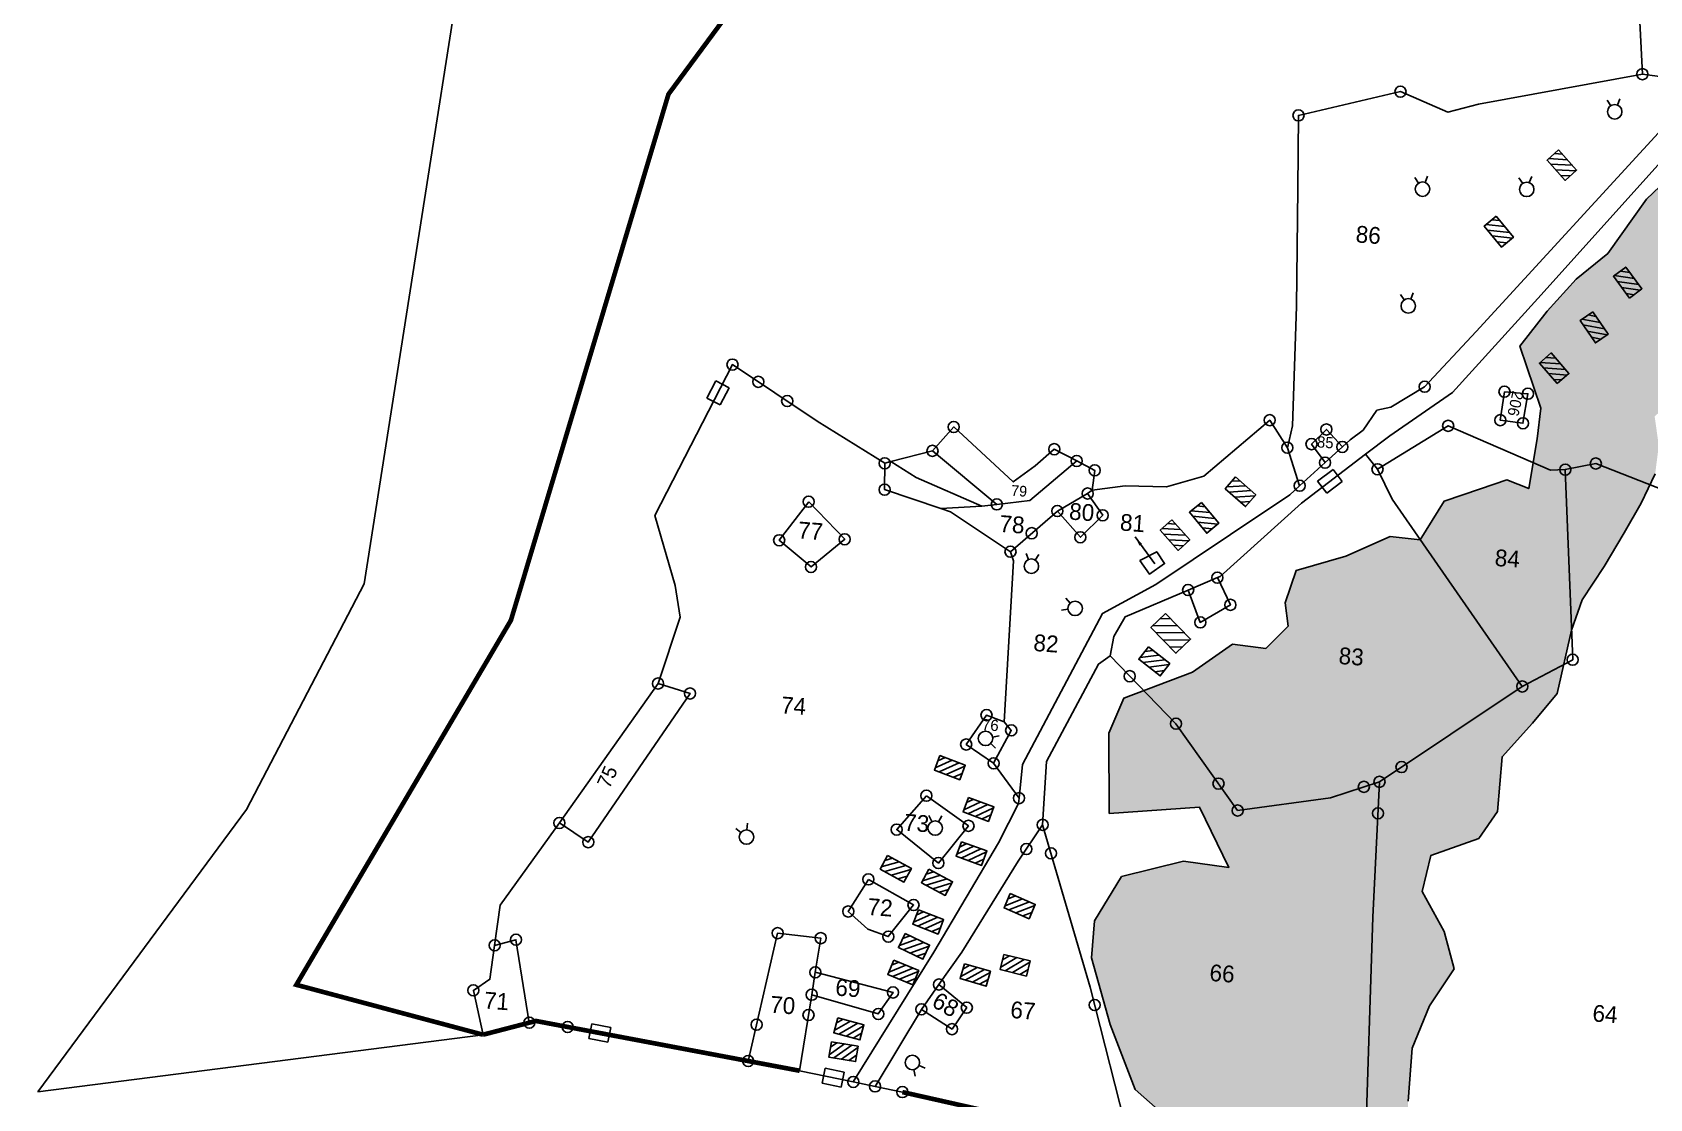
# Model space of a CAD drawing. Header units: metres. Extents: x 316291 to 322492, y 1878982 to 1885522.
# Drawn here: x 317758 to 318691, y 1882038 to 1882653 of the extents above; entities that cross this region are included whole.
import ezdxf

# ---------------------------------------------------------------- set-up
doc = ezdxf.new("R2010")
doc.units = ezdxf.units.M
doc.linetypes.add('DASHDOT', pattern=[1, 0.5, -0.25, 0, -0.25])
for name, color, linetype in [('OFF', 1, 'Continuous'), ('OTHERS', 1, 'Continuous'), ('POLY_HATCH', 12, 'Continuous'), ('POLY_PARCEL', 6, 'Continuous'), ('POLY_ROAD', 30, 'Continuous'), ('POLY_WATER', 4, 'Continuous'), ('SYM_ARROW', 1, 'Continuous'), ('SYM_STONE', 1, 'Continuous'), ('SYM_WELL', 1, 'Continuous'), ('TEXT_PARCEL', 7, 'Continuous'), ('V_BOUND_LINE', 7, 'Continuous'), ('V_BOUND_STREAM_LINE', 7, 'DASHDOT')]:
    doc.layers.add(name, color=color, linetype=linetype)
doc.styles.add('TEXT_MAP', font='')
doc.styles.get('TEXT_MAP').set_extended_font_data('Kruti Dev 050')
doc.dimstyles.get("Standard").update_dxf_attribs({"dimtxt": 0.18, "dimasz": 0.18, "dimexe": 0.18, "dimexo": 0.0625, "dimgap": 0.09, "dimtad": 0, "dimtih": 1, "dimtoh": 1, "dimdec": 4, "dimzin": 0, "dimdsep": 46, "dimtxsty": 'Standard', "dimcen": 0.09, "dimadec": 0, "dimazin": 0, "dimtfac": 1, "dimtdec": 4, "dimtofl": 0, "dimtmove": 0, "dimatfit": 3, "dimfxl": 1, "dimtolj": 1, "dimtzin": 0, "dimarcsym": 0})

# ---------------------------------------------------------------- blocks, each defined once
blk = doc.blocks.new('MOTWELL')
for points in [[(-1.54, 2.96), (-0.8, 1.55)], [(1.54, 2.96), (0.8, 1.55)]]:
    blk.add_lwpolyline(points)
blk.add_circle((0, 0), 1.74)
blk = doc.blocks.new('STONE')
blk.add_circle((0, 0), 0.851)
blk = doc.blocks.new('STONESQUARE')
at = {"layer": 'SYM_STONE'}
for p, q in [((-1.04, 0.81), (1.04, 0.81)), ((-1.04, -0.81), (-1.04, 0.81)), ((1.04, 0.81), (1.04, -0.81)), ((1.04, -0.81), (-1.04, -0.81))]:
    blk.add_line(p, q, dxfattribs=at)
blk = doc.blocks.new('TEXTARROW')
blk.add_leader([(0.04, -0.01), (8.68, -0.01)], dimstyle='Standard', override={"dimtxt": 2.5, "dimasz": 2.5, "dimexe": 1.25, "dimexo": 0.625, "dimgap": 0.625, "dimtad": 1, "dimtih": 0, "dimtoh": 0, "dimzin": 8, "dimcen": 2.5, "dimtofl": 1})

msp = doc.modelspace()

# ---------------------------------------------------------------- hatches: boundary and pattern name
at = {"layer": 'OTHERS'}
h = msp.add_hatch(dxfattribs=at)
h.set_pattern_fill('ANSI31', color=256, scale=24.633142, angle=-48.24956, style=0)
h.set_pattern_definition([(356.750436, (317380.7696, 1887052.0396), (0.1745418, 3.0741918), [])])
h.paths.add_polyline_path([(318642.36, 1882567.37), (318649.04, 1882573.33), (318638.63, 1882585), (318631.94, 1882579.04)])
h = msp.add_hatch(dxfattribs=at)
h.set_pattern_fill('ANSI31', color=256, scale=24.633142, angle=-50.89128, style=0)
h.set_pattern_definition([(354.10872, (317552.039, 1887066.9523), (0.3160468, 3.0628801), [])])
h.paths.add_polyline_path([(318605.59, 1882528.9), (318612.54, 1882534.55), (318602.67, 1882546.69), (318595.72, 1882541.04)])
h = msp.add_hatch(dxfattribs=at)
h.set_pattern_fill('ANSI31', color=256, scale=24.633142, angle=126.53081, style=0)
h.set_pattern_definition([(171.53081, (319525.779, 1877936.5844), (-0.4534885, -3.0455654), [])])
h.paths.add_polyline_path([(318677.41, 1882517.43), (318670.21, 1882512.1), (318679.52, 1882499.53), (318686.72, 1882504.86)])
h = msp.add_hatch(dxfattribs=at)
h.set_pattern_fill('ANSI31', color=256, scale=24.633142, angle=-55.38767, style=0)
h.set_pattern_definition([(349.61233, (317965.3144, 1887080.3557), (0.5551923, 3.0286766), [])])
h.paths.add_polyline_path([(318659.85, 1882473.68), (318667.22, 1882478.77), (318658.34, 1882491.64), (318650.97, 1882486.55)])
h = msp.add_hatch(dxfattribs=at)
h.set_pattern_fill('ANSI31', color=256, scale=24.633142, angle=130.74537, style=0)
h.set_pattern_definition([(175.745374, (319817.076, 1877961.746), (-0.2284386, -3.0706573), [])])
h.paths.add_polyline_path([(318634.35, 1882467.86), (318627.56, 1882462.01), (318637.77, 1882450.16), (318644.55, 1882456.01)])
h = msp.add_hatch(dxfattribs=at)
h.set_pattern_fill('ANSI31', color=256, scale=24.633142, angle=-41.24476, style=0)
h.set_pattern_definition([(3.75524, (316658.9564, 1886676.643), (-0.2016666, 3.0725317), [])])
h.paths.add_polyline_path([(318458.04, 1882379.3), (318463.95, 1882386.04), (318452.19, 1882396.35), (318446.29, 1882389.61)])
h = msp.add_hatch(dxfattribs=at)
h.set_pattern_fill('ANSI31', color=256, scale=24.633142, angle=-50.37796, style=0)
h.set_pattern_definition([(354.622036, (317341.494, 1886892.3744), (0.288594, 3.0655886), [])])
h.paths.add_polyline_path([(318435.66, 1882363.94), (318442.55, 1882369.66), (318432.58, 1882381.7), (318425.68, 1882375.99)])
h = msp.add_hatch(dxfattribs=at)
h.set_pattern_fill('ANSI31', color=256, scale=24.633142, angle=-48.08555, style=0)
h.set_pattern_definition([(356.91445, (317144.8087, 1886835.064), (0.165741, 3.0746789), [])])
h.paths.add_polyline_path([(318419.23, 1882354.02), (318425.89, 1882360.01), (318415.45, 1882371.64), (318408.78, 1882365.66)])
h = msp.add_hatch(dxfattribs=at)
h.set_pattern_fill('ANSI31', color=256, scale=32.536941, angle=-45.7965, style=0)
h.set_pattern_definition([(359.2035, (316499.4693, 1888141.5302), (0.0565372, 4.0667247), [])])
h.paths.add_polyline_path([(318417.86, 1882294.66), (318426.34, 1882302.91), (318411.94, 1882317.72), (318403.46, 1882309.47)])
h = msp.add_hatch(dxfattribs=at)
h.set_pattern_fill('ANSI31', color=256, scale=24.633142, angle=-37.78769, style=0)
h.set_pattern_definition([(7.212314, (316353.877, 1886462.6936), (-0.3865755, 3.0547798), [])])
h.paths.add_polyline_path([(318408.82, 1882281.66), (318414.31, 1882288.74), (318401.95, 1882298.32), (318396.46, 1882291.24)])
h = msp.add_hatch(dxfattribs=at)
h.set_pattern_fill('ANSI31', color=256, scale=24.633142, angle=-20.82726, style=0)
h.set_pattern_definition([(24.172736, (315107.924, 1885621.5214), (-1.260875, 2.8091484), [])])
h.paths.add_polyline_path([(318293.15, 1882221.78), (318296.33, 1882230.16), (318281.72, 1882235.72), (318278.53, 1882227.34)])
h = msp.add_hatch(dxfattribs=at)
h.set_pattern_fill('ANSI31', color=256, scale=24.633142, angle=-20.381, style=0)
h.set_pattern_definition([(24.619, (315098.1335, 1885572.5958), (-1.2827163, 2.7992426), [])])
h.paths.add_polyline_path([(318309.74, 1882197.77), (318312.86, 1882206.17), (318298.2, 1882211.61), (318295.08, 1882203.22)])
h = msp.add_hatch(dxfattribs=at)
h.set_pattern_fill('ANSI31', color=256, scale=24.633142, angle=-19.72959, style=0)
h.set_pattern_definition([(25.27041, (315056.0343, 1885510.412), (-1.3144582, 2.7844784), [])])
h.paths.add_polyline_path([(318305.8, 1882172.32), (318308.83, 1882180.75), (318294.11, 1882186.03), (318291.08, 1882177.6)])
h = msp.add_hatch(dxfattribs=at)
h.set_pattern_fill('ANSI31', color=256, scale=24.633142, angle=-28.80371, style=0)
h.set_pattern_definition([(16.19629, (315578.323, 1885971.5745), (-0.858862, 2.956937), [])])
h.paths.add_polyline_path([(318260.96, 1882162.73), (318265.28, 1882170.58), (318251.57, 1882178.11), (318247.26, 1882170.26)])
h = msp.add_hatch(dxfattribs=at)
h.set_pattern_fill('ANSI31', color=256, scale=24.633142, angle=-28.00879, style=0)
h.set_pattern_definition([(16.99121, (315549.6188, 1885926.2693), (-0.8998026, 2.9447369), [])])
h.paths.add_polyline_path([(318284.84, 1882155.01), (318289.05, 1882162.92), (318275.24, 1882170.26), (318271.04, 1882162.35)])
h = msp.add_hatch(dxfattribs=at)
h.set_pattern_fill('ANSI31', color=256, scale=24.633142, angle=-23.41222, style=0)
h.set_pattern_definition([(21.58778, (315304.4787, 1885681.574), (-1.1328976, 2.8631562), [])])
h.paths.add_polyline_path([(318333.13, 1882141.64), (318336.69, 1882149.86), (318322.34, 1882156.07), (318318.78, 1882147.85)])
h = msp.add_hatch(dxfattribs=at)
h.set_pattern_fill('ANSI31', color=256, scale=24.633142, angle=-21.09841, style=0)
h.set_pattern_definition([(23.901594, (315111.5503, 1885547.5526), (-1.247567, 2.8150837), [])])
h.paths.add_polyline_path([(318280.65, 1882132.78), (318283.88, 1882141.14), (318269.28, 1882146.77), (318266.06, 1882138.41)])
h = msp.add_hatch(dxfattribs=at)
h.set_pattern_fill('ANSI31', color=256, scale=24.633142, angle=-25.31449, style=0)
h.set_pattern_definition([(19.68551, (315362.4257, 1885756.8118), (-1.0372313, 2.8991846), [])])
h.paths.add_polyline_path([(318271.9, 1882118.29), (318275.73, 1882126.39), (318261.6, 1882133.08), (318257.77, 1882124.98)])
h = msp.add_hatch(dxfattribs=at)
h.set_pattern_fill('ANSI31', color=256, scale=24.633142, angle=-22.69984, style=0)
h.set_pattern_definition([(22.30016, (315193.637, 1885605.4748), (-1.1684075, 2.8488496), [])])
h.paths.add_polyline_path([(318266.07, 1882103.47), (318269.52, 1882111.73), (318255.1, 1882117.77), (318251.64, 1882109.51)])
h = msp.add_hatch(dxfattribs=at)
h.set_pattern_fill('ANSI31', color=256, scale=24.633142, angle=-14.17548, style=0)
h.set_pattern_definition([(30.824525, (314774.0186, 1885116.458), (-1.577785, 2.644185), [])])
h.paths.add_polyline_path([(318331.61, 1882108.57), (318333.8, 1882117.25), (318318.64, 1882121.08), (318316.45, 1882112.4)])
h = msp.add_hatch(dxfattribs=at)
h.set_pattern_fill('ANSI31', color=256, scale=24.633142, angle=-16.16154, style=0)
h.set_pattern_definition([(28.83846, (314857.1738, 1885232.0988), (-1.4851992, 2.697277), [])])
h.paths.add_polyline_path([(318308.39, 1882102.72), (318310.88, 1882111.32), (318295.86, 1882115.68), (318293.36, 1882107.07)])
h = msp.add_hatch(dxfattribs=at)
h.set_pattern_fill('ANSI31', color=256, scale=24.633142, angle=-15.22817, style=0)
h.set_pattern_definition([(29.77183, (314733.799, 1885144.515), (-1.52894, 2.6727257), [])])
h.paths.add_polyline_path([(318235.53, 1882071.77), (318237.88, 1882080.41), (318222.79, 1882084.52), (318220.44, 1882075.88)])
h = msp.add_hatch(dxfattribs=at)
h.set_pattern_fill('ANSI31', color=256, scale=24.633142, angle=-9.63755, style=0)
h.set_pattern_definition([(35.36245, (314448.625, 1884776.2226), (-1.7820443, 2.5110632), [])])
h.paths.add_polyline_path([(318233.05, 1882059.23), (318234.55, 1882068.06), (318219.13, 1882070.68), (318217.63, 1882061.85)])
at = {"layer": 'POLY_HATCH', "ltscale": 10}
h = msp.add_hatch(dxfattribs=at)
h.set_pattern_fill('ZIGZAG', color=256, scale=5.378167, angle=-4.28928, style=0)
h.set_pattern_definition([(355.7107, (317327.343, 1881245.552), (18.30498, 15.75073), [17.07568, -17.07568]), (85.7107, (317344.371, 1881244.275), (-15.75073, 18.30498), [17.07568, -17.07568])])
h.paths.add_polyline_path([(319666.23, 1882839.15), (319613.33, 1882834.22), (319591.41, 1882822.56), (319573.95, 1882794.5), (319580.55, 1882765.77), (319603.21, 1882742.28), (319621.48, 1882738.7), (319644.97, 1882746.2), (319665.43, 1882758.79), (319673.93, 1882775.95), (319657.98, 1882794.65), (319652.58, 1882810.71), (319668.29, 1882821.5)])
h.paths.add_polyline_path([(319439.14, 1882928.62), (319405.23, 1882973.12), (319408.65, 1883014.82), (319422.19, 1883035.66), (319486.08, 1883026.14), (319534.05, 1883017.23), (319589.04, 1883011.33), (319604.57, 1883007.22), (319602.34, 1882991.43), (319606.79, 1882973.96), (319611.54, 1882956.46), (319618.3, 1882942.07), (319614.64, 1882922.85), (319618.19, 1882905.15), (319622.58, 1882886.8), (319634.9, 1882871.69), (319645, 1882858.53), (319641.9, 1882850.78), (319615.15, 1882846.88), (319579.06, 1882840.73), (319565.14, 1882854.18), (319546.34, 1882873.61), (319533.57, 1882886.68), (319536.18, 1882911.6), (319550.12, 1882933.89), (319577.16, 1882945.45), (319575.2, 1882956.83), (319554.25, 1882955.44), (319510.75, 1882945.12), (319463.05, 1882933.92)])
h.paths.add_polyline_path([(318903, 1881851.64), (318906.7, 1881856.87), (318915.67, 1881858.77), (318916.95, 1881869.71), (318911.66, 1881883.7), (318913.06, 1881901.24), (318924.04, 1881923.76), (318925.86, 1881934.47), (318943.03, 1881939.06), (318953.79, 1881941.56), (318947.42, 1881953.43), (318939.52, 1881969.47), (318937.18, 1881988.57), (318938.02, 1881998.62), (318943.15, 1882009.26), (318957, 1882018.7), (318985.48, 1882029.24), (318995.33, 1882036.77), (318984.14, 1882050.66), (318986.22, 1882077.16), (319003.84, 1882097.52), (319001.25, 1882105.8), (318985.55, 1882120.95), (318986.62, 1882143.84), (319001.47, 1882161.48), (319016.31, 1882169.37), (319019.46, 1882175.75), (318999.9, 1882183.46), (318989.32, 1882198.22), (318989.02, 1882214.97), (318987.51, 1882232.91), (318990.67, 1882254.18), (318993.68, 1882263.69), (319003.13, 1882278.06), (319015.76, 1882288.32), (319028.79, 1882298.92), (319025.42, 1882314.06), (319021.3, 1882324.11), (319028.03, 1882346.4), (319037.38, 1882366.83), (319045.71, 1882373.74), (319054.2, 1882382.66), (319062.05, 1882395.31), (319054.43, 1882407.82), (319047.1, 1882421.61), (319060.58, 1882443.2), (319082.51, 1882454.79), (319105, 1882466.52), (319126.95, 1882470.94), (319151, 1882476.49), (319170.25, 1882474.49), (319189.42, 1882468.83), (319206.26, 1882456.72), (319223.34, 1882445.33), (319239.2, 1882432.38), (319240.78, 1882420.31), (319239.34, 1882409.76), (319249.29, 1882406.26), (319258.05, 1882399.17), (319259.49, 1882385.28), (319259.79, 1882370.92), (319259.81, 1882365.04), (319265.12, 1882370.89), (319297.57, 1882375.62), (319305.37, 1882377.79), (319318.11, 1882369.85), (319338.35, 1882366.31), (319351.93, 1882362.17), (319364.23, 1882355.73), (319370.53, 1882347.73), (319374.94, 1882339.12), (319381.33, 1882329.82), (319387.97, 1882319.03), (319394.73, 1882307.5), (319401.77, 1882294.66), (319407.42, 1882280.45), (319414.03, 1882271.68), (319412.21, 1882260.98), (319411.02, 1882248.75), (319404.67, 1882238.93), (319400.38, 1882229.52), (319416.94, 1882223.49), (319435.87, 1882222.08), (319454.89, 1882221.75), (319465.58, 1882218.38), (319474.07, 1882210.2), (319480.54, 1882199.61), (319479.71, 1882194.71), (319488.73, 1882200.83), (319502.07, 1882200.94), (319516.09, 1882200.25), (319531.99, 1882200.16), (319546.89, 1882198.86), (319560.57, 1882191.22), (319574.41, 1882183.2), (319581.25, 1882175.15), (319586.26, 1882159.7), (319609.37, 1882140.06), (319609.27, 1882123.33), (319611.72, 1882102.08), (319630.47, 1882052.61), (319641.65, 1882023.14), (319625.41, 1881990.08), (319602.13, 1881958.68), (319581.7, 1881915), (319552.87, 1881930.35), (319488.86, 1881953.99), (319436.75, 1881975.6), (319396.4, 1882033.25), (319340.86, 1882084.51), (319333.36, 1882122.74), (319311.54, 1882156.02), (319288.6, 1882169.42), (319280.33, 1882207.34), (319248.96, 1882254.14), (319214.28, 1882301.95), (319183.28, 1882353.62), (319165.3, 1882382.85), (319126.72, 1882393.73), (319120.65, 1882345.51), (319113.34, 1882330.99), (319110.45, 1882315.01), (319125.02, 1882285.66), (319119.07, 1882254.09), (319112.21, 1882220.32), (319125.3, 1882196.36), (319118.54, 1882153.92), (319100.26, 1882113.85), (319093.21, 1882082.74), (319055.36, 1882043.01), (319043.3, 1882010.38), (319005.73, 1881974.4), (318998.12, 1881950.24), (319001.66, 1881930.25), (318974.45, 1881901.78), (318951.69, 1881872.22), (318952.37, 1881853.71), (318943.44, 1881842.7), (318929.43, 1881849.4), (318913.79, 1881847.3), (318906.89, 1881845.44)])
h.paths.add_polyline_path([(318432.45, 1882009.59), (318394.4, 1882043.13), (318379.84, 1882080.69), (318369.1, 1882119.13), (318370.99, 1882140.41), (318386.51, 1882165.88), (318422.24, 1882174.78), (318448.32, 1882171.08), (318431.53, 1882205.92), (318379.4, 1882202.31), (318379.11, 1882248.65), (318387.86, 1882268.83), (318427.52, 1882283.81), (318450.46, 1882300.03), (318469.68, 1882297.43), (318482.53, 1882310.36), (318480.93, 1882323.8), (318487.25, 1882342.43), (318515.97, 1882350.7), (318541.45, 1882362.1), (318558.82, 1882360.1), (318572.52, 1882382.35), (318593.62, 1882389.45), (318608.79, 1882394.69), (318621.45, 1882389.68), (318626.21, 1882418.27), (318628.41, 1882436.06), (318616.31, 1882471.7), (318632.02, 1882491.95), (318648.76, 1882510.37), (318666.96, 1882525.22), (318689.3, 1882556.55), (318716.44, 1882582.3), (318742.57, 1882579.18), (318770.36, 1882590.41), (318796.57, 1882588.45), (318804.8, 1882586.09), (318833.28, 1882583.38), (318842.05, 1882572.88), (318838.13, 1882547.7), (318835.6, 1882517.78), (318822.39, 1882507.77), (318828.43, 1882491.69), (318849.04, 1882476.83), (318861.43, 1882452.74), (318864.04, 1882421.86), (318857.03, 1882394.02), (318850.9, 1882385.79), (318882.98, 1882377.02), (318900.6, 1882353.11), (318910.83, 1882323.4), (318907.56, 1882306.85), (318899.02, 1882289.55), (318898.1, 1882273.41), (318888.45, 1882256.76), (318920.64, 1882257.24), (318927.3, 1882241.69), (318930.2, 1882222.37), (318927.92, 1882195.9), (318913.16, 1882165.17), (318937.6, 1882139.6), (318943.32, 1882127.01), (318936.79, 1882105.5), (318921.26, 1882080.03), (318887.54, 1882066.93), (318863.14, 1882069.92), (318853.56, 1882061.95), (318875.27, 1882053.96), (318893.96, 1882044.45), (318902.84, 1882027.57), (318906.18, 1882006.48), (318895.84, 1882003.78), (318882.53, 1882000.15), (318877.92, 1881988.91), (318853.23, 1881980.34), (318847.51, 1881969.77), (318852.12, 1881957.85), (318879.85, 1881952.87), (318894.71, 1881938.44), (318890.6, 1881918.49), (318874.93, 1881898.82), (318855.34, 1881888.71), (318852.96, 1881880.2), (318879.37, 1881873.01), (318899.23, 1881855.89), (318901.24, 1881839.48), (318896.92, 1881829.7), (318889.91, 1881811.54), (318876.84, 1881796.44), (318872.43, 1881793.07), (318865.66, 1881797.83), (318878.55, 1881825.34), (318882.77, 1881835.93), (318873.76, 1881850.29), (318841.39, 1881868.99), (318846.27, 1881900.8), (318844.72, 1881930.69), (318836.61, 1881954.6), (318842.98, 1881984.08), (318849.66, 1882002.81), (318836.65, 1882023.01), (318815.11, 1882045.52), (318816.35, 1882075.57), (318824.02, 1882087.76), (318822.66, 1882115.22), (318811.7, 1882140.64), (318796.86, 1882148.78), (318796.92, 1882173), (318801.45, 1882195.22), (318799.19, 1882218.13), (318794.84, 1882240.28), (318789.12, 1882264.01), (318798.99, 1882288.23), (318801.56, 1882308.93), (318795.18, 1882331.23), (318784.39, 1882351.46), (318797.23, 1882375.83), (318807.15, 1882400.78), (318803.25, 1882426.41), (318795.77, 1882451.38), (318784.62, 1882471.63), (318771.22, 1882484.29), (318768.99, 1882495.18), (318762.25, 1882502.9), (318743.63, 1882497.64), (318726.45, 1882486.91), (318721.46, 1882473.41), (318716.39, 1882456.41), (318718.43, 1882450.34), (318705.67, 1882441.87), (318694.05, 1882431.27), (318696.4, 1882414.45), (318694.35, 1882398.15), (318686.32, 1882381.19), (318676.44, 1882364.18), (318664.89, 1882344.7), (318652.25, 1882325.49), (318646.09, 1882308.05), (318637.84, 1882271.47), (318623.51, 1882254.42), (318606.05, 1882235.02), (318603.4, 1882203.42), (318592.53, 1882187.96), (318564.85, 1882178.02), (318559.88, 1882157.31), (318572.67, 1882134.16), (318578.37, 1882112.65), (318564.09, 1882091.35), (318554.21, 1882066.94), (318551.83, 1882036.42), (318551.91, 1882006.65), (318552.92, 1881986.78), (318546.31, 1881981.36), (318520.56, 1881996.98), (318491.96, 1882009.29), (318462.66, 1882019.63)])

# ---------------------------------------------------------------- linework, layer by layer
at = {"layer": 'OFF'}
for points in [[(317761.36, 1882041.82), (318018.14, 1882074.73)], [(318231.75, 1882047.52), (318200.79, 1882053.95)], [(318244.33, 1882044.91), (318231.75, 1882047.52)], [(318260.09, 1882041.64), (318244.33, 1882044.91)]]:
    msp.add_lwpolyline(points, dxfattribs=at)
at = {"layer": 'OTHERS'}
for points in [[(318638.63, 1882585), (318649.04, 1882573.33), (318642.36, 1882567.37), (318631.94, 1882579.04)], [(318602.67, 1882546.69), (318612.54, 1882534.55), (318605.59, 1882528.9), (318595.72, 1882541.04)], [(318679.52, 1882499.53), (318670.21, 1882512.1), (318677.41, 1882517.43), (318686.72, 1882504.86)], [(318658.34, 1882491.64), (318667.22, 1882478.77), (318659.85, 1882473.68), (318650.97, 1882486.55)], [(318637.77, 1882450.16), (318627.56, 1882462.01), (318634.35, 1882467.86), (318644.55, 1882456.01)], [(318452.19, 1882396.35), (318463.95, 1882386.04), (318458.04, 1882379.3), (318446.29, 1882389.61)], [(318432.58, 1882381.7), (318442.55, 1882369.66), (318435.66, 1882363.94), (318425.68, 1882375.99)], [(318415.45, 1882371.64), (318425.89, 1882360.01), (318419.23, 1882354.02), (318408.78, 1882365.66)], [(318411.94, 1882317.72), (318426.34, 1882302.91), (318417.86, 1882294.66), (318403.46, 1882309.47)], [(318401.95, 1882298.32), (318414.31, 1882288.74), (318408.82, 1882281.66), (318396.46, 1882291.24)], [(318281.72, 1882235.72), (318296.33, 1882230.16), (318293.15, 1882221.78), (318278.53, 1882227.34)], [(318298.2, 1882211.61), (318312.86, 1882206.17), (318309.74, 1882197.77), (318295.08, 1882203.22)], [(318294.11, 1882186.03), (318308.83, 1882180.75), (318305.8, 1882172.32), (318291.08, 1882177.6)], [(318251.57, 1882178.11), (318265.28, 1882170.58), (318260.96, 1882162.73), (318247.26, 1882170.26)], [(318275.24, 1882170.26), (318289.05, 1882162.92), (318284.84, 1882155.01), (318271.04, 1882162.35)], [(318322.34, 1882156.07), (318336.69, 1882149.86), (318333.13, 1882141.64), (318318.78, 1882147.85)], [(318269.28, 1882146.77), (318283.88, 1882141.14), (318280.65, 1882132.78), (318266.06, 1882138.41)], [(318261.6, 1882133.08), (318275.73, 1882126.39), (318271.9, 1882118.29), (318257.77, 1882124.98)], [(318255.1, 1882117.77), (318269.52, 1882111.73), (318266.07, 1882103.47), (318251.64, 1882109.51)], [(318318.64, 1882121.08), (318333.8, 1882117.25), (318331.61, 1882108.57), (318316.45, 1882112.4)], [(318295.86, 1882115.68), (318310.88, 1882111.32), (318308.39, 1882102.72), (318293.36, 1882107.07)], [(318222.79, 1882084.52), (318237.88, 1882080.41), (318235.53, 1882071.77), (318220.44, 1882075.88)], [(318219.13, 1882070.68), (318234.55, 1882068.06), (318233.05, 1882059.23), (318217.63, 1882061.85)]]:
    msp.add_lwpolyline(points, close=True, dxfattribs=at)
at = {"layer": 'POLY_HATCH', "ltscale": 10}
for points in [[(318432.45, 1882009.59), (318394.4, 1882043.13), (318379.84, 1882080.69), (318369.1, 1882119.13), (318370.99, 1882140.41), (318386.51, 1882165.88), (318422.24, 1882174.78), (318448.32, 1882171.08), (318431.53, 1882205.92), (318379.4, 1882202.31), (318379.11, 1882248.65), (318387.86, 1882268.83), (318427.52, 1882283.81), (318450.46, 1882300.03), (318469.68, 1882297.43), (318482.53, 1882310.36), (318480.93, 1882323.8), (318487.25, 1882342.43), (318515.97, 1882350.7), (318541.45, 1882362.1), (318558.82, 1882360.1), (318572.52, 1882382.35), (318593.62, 1882389.45), (318608.79, 1882394.69), (318621.45, 1882389.68), (318626.21, 1882418.27), (318628.41, 1882436.06), (318616.31, 1882471.7), (318632.02, 1882491.95), (318648.76, 1882510.37), (318666.96, 1882525.22), (318689.3, 1882556.55), (318716.44, 1882582.3)], [(318694.35, 1882398.15), (318686.32, 1882381.19), (318676.44, 1882364.18), (318664.89, 1882344.7), (318652.25, 1882325.49), (318646.09, 1882308.05), (318637.84, 1882271.47), (318623.51, 1882254.42), (318606.05, 1882235.02), (318603.4, 1882203.42), (318592.53, 1882187.96), (318564.85, 1882178.02), (318559.88, 1882157.31), (318572.67, 1882134.16), (318578.37, 1882112.65), (318564.09, 1882091.35), (318554.21, 1882066.94), (318551.83, 1882036.42)]]:
    msp.add_lwpolyline(points, dxfattribs=at)
at = {"layer": 'POLY_PARCEL'}
for points in [[(318607.39, 1882445.53), (318620.93, 1882444.34), (318618.07, 1882427.33), (318604.97, 1882429.1)], [(318206.03, 1882382.09), (318226.79, 1882360.44), (318207.38, 1882344.46), (318189, 1882359.86)], [(318397.1, 1882348.28), (318406.83, 1882353.27), (318411.29, 1882346.45), (318402.71, 1882340.23)], [(318273.93, 1882212.57), (318298.19, 1882195.17), (318280.87, 1882173.73), (318256.77, 1882193.02)], [(318240.48, 1882164.28), (318266.49, 1882149.56), (318251.95, 1882131.29), (318240.22, 1882135.5), (318228.83, 1882145.8)]]:
    msp.add_lwpolyline(points, close=True, dxfattribs=at)
for points in [[(318642.46, 1882400.6), (318633.87, 1882400.37), (318574.92, 1882425.86), (318534.15, 1882400.82)], [(318503.91, 1882404.62), (318496.09, 1882415.3), (318504.69, 1882423.75), (318513.88, 1882413.69)], [(318277.42, 1882411.41), (318314.55, 1882380.52)], [(318482.16, 1882413.25), (318489.24, 1882391.28)], [(318534.15, 1882400.82), (318527.28, 1882409.5)], [(318282.16, 1882378.2), (318249.8, 1882389.04), (318249.9, 1882404.23)], [(318253.46, 1882405.26), (318267.99, 1882396), (318305.99, 1882379.52)], [(318314.55, 1882380.52), (318333.55, 1882382.76), (318360.65, 1882405.6)], [(318534.15, 1882400.82), (318542.52, 1882383.5), (318617.7, 1882275.55)], [(318617.7, 1882275.55), (318646.76, 1882290.94), (318642.46, 1882400.6)], [(318740.42, 1882162.72), (318748.42, 1882372.01), (318704.68, 1882386.6), (318660.08, 1882404.11), (318642.46, 1882400.6)], [(318369.51, 1882388.77), (318366.93, 1882386.82)], [(318305.99, 1882379.52), (318282.16, 1882378.2)], [(318305.99, 1882379.52), (318314.55, 1882380.52)], [(318349.46, 1882376.71), (318362.75, 1882361.61), (318375.67, 1882374.27), (318366.93, 1882386.82)], [(318366.93, 1882386.82), (318349.46, 1882376.71)], [(318322.42, 1882353.27), (318287.73, 1882376.34), (318282.16, 1882378.2)], [(318349.46, 1882376.71), (318322.42, 1882353.27)], [(318322.42, 1882353.27), (318324.19, 1882348.05), (318318.77, 1882255.17)], [(318424.92, 1882331.17), (318431.94, 1882312.47), (318449.31, 1882322.61), (318441.77, 1882338.31)], [(318535.29, 1882220.57), (318506.98, 1882211.4), (318453.47, 1882204), (318417.89, 1882254.09), (318379.84, 1882293.15)], [(318119.14, 1882277.24), (318137.56, 1882271.5), (318078.85, 1882185.79), (318062.22, 1882196.85)], [(318617.7, 1882275.55), (318535.29, 1882220.57)], [(318312.71, 1882231.24), (318296.87, 1882242.11), (318308.6, 1882259.03), (318318.77, 1882255.17)], [(318318.77, 1882255.17), (318322.85, 1882250.22), (318312.71, 1882231.24)], [(318312.71, 1882231.24), (318327.38, 1882211.15)], [(318528.97, 1881984.5), (318526.99, 1882005.65), (318531.51, 1882142.45), (318535.29, 1882220.57)], [(318340.97, 1882195.76), (318368.4, 1882102.14), (318391.31, 1882012.13)], [(318024.84, 1882126.27), (318037.13, 1882129.51), (318044.84, 1882081.67)], [(318171.11, 1882059.55), (318188.09, 1882133.31), (318212.98, 1882130.42), (318209.84, 1882110.71)], [(318209.84, 1882110.71), (318254.66, 1882099.1), (318246.16, 1882086.68), (318207.78, 1882097.77)], [(318209.84, 1882110.71), (318207.78, 1882097.77)], [(318281.16, 1882103.66), (318297.24, 1882090.34), (318288.69, 1882077.95), (318271.03, 1882089.36)], [(318207.78, 1882097.77), (318200.79, 1882053.95)]]:
    msp.add_lwpolyline(points, dxfattribs=at)
at = {"layer": 'POLY_ROAD'}
for points in [[(318527.28, 1882409.5), (318541.26, 1882420.12), (318577.48, 1882445.06), (318626.56, 1882499.29), (318713.31, 1882595.59), (318716.44, 1882621.96), (318724.01, 1882621.08), (318729.19, 1882630.85), (318716.86, 1882631.78), (318717.02, 1882636.96)], [(318702.51, 1882626.52), (318700.41, 1882599.48), (318591.1, 1882480.15), (318561.36, 1882448.38), (318541.84, 1882436.67), (318533.81, 1882434.84), (318525.87, 1882423.39), (318518.37, 1882417.77), (318513.88, 1882413.69)], [(318686.98, 1882628.66), (318702.51, 1882626.52)], [(318441.77, 1882338.31), (318443.35, 1882338.98), (318490.24, 1882381.33), (318527.28, 1882409.5)], [(318513.88, 1882413.69), (318503.91, 1882404.62)], [(318503.91, 1882404.62), (318489.24, 1882391.28)], [(318489.24, 1882391.28), (318483.51, 1882386.07), (318449.39, 1882363.09), (318406.29, 1882334.27), (318375.5, 1882317.71), (318329.4, 1882230.57), (318327.38, 1882211.15)], [(318424.92, 1882331.17), (318441.77, 1882338.31)], [(318379.84, 1882293.15), (318382.07, 1882304.37), (318388.54, 1882315.76), (318424.92, 1882331.17)], [(318340.97, 1882195.76), (318343.29, 1882232.29), (318373.22, 1882288.44), (318379.84, 1882293.15)], [(318327.38, 1882211.15), (318327.07, 1882208.13), (318315.6, 1882185.41), (318278.14, 1882122.33), (318231.75, 1882047.52)], [(318281.16, 1882103.66), (318294.34, 1882122.26), (318326.85, 1882174.8), (318340.97, 1882195.76)], [(318271.03, 1882089.36), (318281.16, 1882103.66)], [(318244.33, 1882044.91), (318271.03, 1882089.36)]]:
    msp.add_lwpolyline(points, dxfattribs=at)
at = {"layer": 'POLY_WATER'}
for points in [[(317759.5, 1883207.35), (318039, 1882904.23), (317949.66, 1882334.69), (317881.77, 1882204.57), (317761.36, 1882041.82)], [(318686.98, 1882628.66), (318683.42, 1882700.27)], [(318482.16, 1882413.25), (318485.17, 1882425.92), (318487.44, 1882494.62), (318488.28, 1882562.61), (318488.56, 1882604.85), (318547.4, 1882618.55), (318574.65, 1882606.63), (318592.44, 1882611.33), (318686.98, 1882628.66)], [(318119.14, 1882277.24), (318131.85, 1882315.55), (318128.9, 1882333.86), (318117.35, 1882374.06), (318162.06, 1882461.16), (318210.96, 1882428.58), (318249.9, 1882404.23)], [(318369.51, 1882388.77), (318388.5, 1882391.19), (318412.5, 1882390.76), (318433.96, 1882396.83), (318471.95, 1882429.11), (318482.16, 1882413.25)], [(318277.42, 1882411.41), (318289.71, 1882425.19), (318324.01, 1882393.55), (318336.64, 1882402.76), (318347.66, 1882412.36), (318360.65, 1882405.6)], [(318253.46, 1882405.26), (318277.42, 1882411.41)], [(318249.9, 1882404.23), (318253.46, 1882405.26)], [(318360.65, 1882405.6), (318371.05, 1882400.18), (318369.51, 1882388.77)], [(318062.22, 1882196.85), (318119.14, 1882277.24)], [(318024.84, 1882126.27), (318028.08, 1882149.5), (318062.22, 1882196.85)], [(318018.14, 1882074.73), (318012.58, 1882100.32), (318022.11, 1882106.68), (318024.84, 1882126.27)]]:
    msp.add_lwpolyline(points, dxfattribs=at)
at = {"layer": 'V_BOUND_LINE', "const_width": 2.69}
for points in [[(318044.84, 1882081.67), (318018.14, 1882074.73)], [(318171.11, 1882059.55), (318048.65, 1882082.66), (318044.84, 1882081.67)], [(318200.79, 1882053.95), (318171.11, 1882059.55)], [(318391.31, 1882012.13), (318260.09, 1882041.64)]]:
    msp.add_lwpolyline(points, dxfattribs=at)
at = {"layer": 'V_BOUND_STREAM_LINE', "ltscale": 10}
msp.add_lwpolyline([(318018.14, 1882074.73, 2.69, 2.69, 0), (317910.44, 1882103.51, 2.69, 2.69, 0), (318034.24, 1882313.71, 2.69, 2.69, 0), (318125.13, 1882617.08, 2.69, 2.69, 0), (318221.37, 1882747.29, 2.69, 2.69, 0), (318131.23, 1882977.86, 2.69, 2.69, 0), (317975.5, 1883128.93, 2.69, 2.69, 0), (317759.5, 1883207.35, 0, 0, 0)], format="xyseb", dxfattribs=at)

# ---------------------------------------------------------------- block references
at = {"layer": 'SYM_ARROW', "xscale": 2.228110390308097, "yscale": 2.228110390308097, "zscale": 2.228110390308097, "rotation": 305.9149303952238}
msp.add_blockref('TEXTARROW', (318394.28, 1882361.88), dxfattribs=at)
at = {"layer": 'SYM_STONE'}
for name, p, xscale, yscale, zscale, rotation in [('STONE', (318686.98, 1882628.66), 3.764716826507651, 3.764716826507651, 3.764716826507651, 355.7107211870309), ('STONE', (318162.06, 1882461.16), 3.764716826507651, 3.764716826507651, 3.764716826507651, 355.7107211870309), ('STONE', (318176.96, 1882451.24), 3.764716826507651, 3.764716826507651, 3.764716826507651, 355.7107211870309), ('STONESQUARE', (318153.68, 1882444.84), 5.37816689501093, 5.37816689501093, 5.37816689501093, 62.82717216693095), ('STONE', (318561.36, 1882448.38), 3.764716826507651, 3.764716826507651, 3.764716826507651, 355.7107211870309), ('STONE', (318607.39, 1882445.53), 3.764716826507651, 3.764716826507651, 3.764716826507651, 355.7107211870309), ('STONE', (318620.93, 1882444.34), 3.764716826507651, 3.764716826507651, 3.764716826507651, 355.7107211870309), ('STONE', (318193.63, 1882440.13), 3.764716826507651, 3.764716826507651, 3.764716826507651, 355.7107211870309), ('STONE', (318289.71, 1882425.19), 3.764716826507651, 3.764716826507651, 3.764716826507651, 355.7107211870309), ('STONE', (318471.95, 1882429.11), 3.764716826507651, 3.764716826507651, 3.764716826507651, 355.7107211870309), ('STONE', (318504.69, 1882423.75), 3.764716826507651, 3.764716826507651, 3.764716826507651, 355.7107211870309), ('STONE', (318574.92, 1882425.86), 3.764716826507651, 3.764716826507651, 3.764716826507651, 355.7107211870309), ('STONE', (318604.97, 1882429.1), 3.764716826507651, 3.764716826507651, 3.764716826507651, 355.7107211870309), ('STONE', (318618.07, 1882427.33), 3.764716826507651, 3.764716826507651, 3.764716826507651, 355.7107211870309), ('STONE', (318482.16, 1882413.25), 3.764716826507651, 3.764716826507651, 3.764716826507651, 355.7107211870309), ('STONE', (318496.09, 1882415.3), 3.764716826507651, 3.764716826507651, 3.764716826507651, 355.7107211870309), ('STONE', (318513.88, 1882413.69), 3.764716826507651, 3.764716826507651, 3.764716826507651, 355.7107211870309), ('STONE', (318249.9, 1882404.23), 3.764716826507651, 3.764716826507651, 3.764716826507651, 355.7107211870309), ('STONE', (318277.42, 1882411.41), 3.764716826507651, 3.764716826507651, 3.764716826507651, 355.7107211870309), ('STONE', (318347.66, 1882412.36), 3.764716826507651, 3.764716826507651, 3.764716826507651, 355.7107211870309), ('STONE', (318360.65, 1882405.6), 3.764716826507651, 3.764716826507651, 3.764716826507651, 355.7107211870309), ('STONE', (318503.91, 1882404.62), 3.764716826507651, 3.764716826507651, 3.764716826507651, 355.7107211870309), ('STONE', (318660.08, 1882404.11), 3.764716826507651, 3.764716826507651, 3.764716826507651, 355.7107211870309), ('STONE', (318371.05, 1882400.18), 3.764716826507651, 3.764716826507651, 3.764716826507651, 355.7107211870309), ('STONESQUARE', (318506.69, 1882393.84), 5.37816689501093, 5.37816689501093, 5.37816689501093, 217.2491308221408), ('STONE', (318534.15, 1882400.82), 3.764716826507651, 3.764716826507651, 3.764716826507651, 355.7107211870309), ('STONE', (318642.46, 1882400.6), 3.764716826507651, 3.764716826507651, 3.764716826507651, 355.7107211870309), ('STONE', (318249.8, 1882389.04), 3.764716826507651, 3.764716826507651, 3.764716826507651, 355.7107211870309), ('STONE', (318366.93, 1882386.82), 3.764716826507651, 3.764716826507651, 3.764716826507651, 355.7107211870309), ('STONE', (318489.24, 1882391.28), 3.764716826507651, 3.764716826507651, 3.764716826507651, 355.7107211870309), ('STONE', (318206.03, 1882382.09), 3.764716826507651, 3.764716826507651, 3.764716826507651, 355.7107211870309), ('STONE', (318314.55, 1882380.52), 3.764716826507651, 3.764716826507651, 3.764716826507651, 355.7107211870309), ('STONE', (318349.46, 1882376.71), 3.764716826507651, 3.764716826507651, 3.764716826507651, 355.7107211870309), ('STONE', (318375.67, 1882374.27), 3.764716826507651, 3.764716826507651, 3.764716826507651, 355.7107211870309), ('STONE', (318189, 1882359.86), 3.764716826507651, 3.764716826507651, 3.764716826507651, 355.7107211870309), ('STONE', (318226.79, 1882360.44), 3.764716826507651, 3.764716826507651, 3.764716826507651, 355.7107211870309), ('STONE', (318334.71, 1882363.92), 3.764716826507651, 3.764716826507651, 3.764716826507651, 355.7107211870309), ('STONE', (318362.75, 1882361.61), 3.764716826507651, 3.764716826507651, 3.764716826507651, 355.7107211870309), ('STONE', (318322.42, 1882353.27), 3.764716826507651, 3.764716826507651, 3.764716826507651, 355.7107211870309), ('STONE', (318207.38, 1882344.46), 3.764716826507651, 3.764716826507651, 3.764716826507651, 355.7107211870309), ('STONE', (318441.77, 1882338.31), 3.764716826507651, 3.764716826507651, 3.764716826507651, 355.7107211870309), ('STONE', (318424.92, 1882331.17), 3.764716826507651, 3.764716826507651, 3.764716826507651, 355.7107211870309), ('STONE', (318449.31, 1882322.61), 3.764716826507651, 3.764716826507651, 3.764716826507651, 355.7107211870309), ('STONE', (318431.94, 1882312.47), 3.764716826507651, 3.764716826507651, 3.764716826507651, 355.7107211870309), ('STONE', (318646.76, 1882290.94), 3.764716826507651, 3.764716826507651, 3.764716826507651, 355.7107211870309), ('STONE', (318119.14, 1882277.24), 3.764716826507651, 3.764716826507651, 3.764716826507651, 355.7107211870309), ('STONE', (318391.23, 1882281.46), 3.764716826507651, 3.764716826507651, 3.764716826507651, 355.7107211870309), ('STONE', (318617.7, 1882275.55), 3.764716826507651, 3.764716826507651, 3.764716826507651, 355.7107211870309), ('STONE', (318137.56, 1882271.5), 3.764716826507651, 3.764716826507651, 3.764716826507651, 355.7107211870309), ('STONE', (318308.6, 1882259.03), 3.764716826507651, 3.764716826507651, 3.764716826507651, 355.7107211870309), ('STONE', (318417.89, 1882254.09), 3.764716826507651, 3.764716826507651, 3.764716826507651, 355.7107211870309), ('STONE', (318322.85, 1882250.22), 3.764716826507651, 3.764716826507651, 3.764716826507651, 355.7107211870309), ('STONE', (318296.87, 1882242.11), 3.764716826507651, 3.764716826507651, 3.764716826507651, 355.7107211870309), ('STONE', (318312.71, 1882231.24), 3.764716826507651, 3.764716826507651, 3.764716826507651, 355.7107211870309), ('STONE', (318548, 1882229.05), 3.764716826507651, 3.764716826507651, 3.764716826507651, 355.7107211870309), ('STONE', (318442.42, 1882219.56), 3.764716826507651, 3.764716826507651, 3.764716826507651, 355.7107211870309), ('STONE', (318526.28, 1882217.65), 3.764716826507651, 3.764716826507651, 3.764716826507651, 355.7107211870309), ('STONE', (318535.29, 1882220.57), 3.764716826507651, 3.764716826507651, 3.764716826507651, 355.7107211870309), ('STONE', (318273.93, 1882212.57), 3.764716826507651, 3.764716826507651, 3.764716826507651, 355.7107211870309), ('STONE', (318327.38, 1882211.15), 3.764716826507651, 3.764716826507651, 3.764716826507651, 355.7107211870309), ('STONE', (318453.47, 1882204), 3.764716826507651, 3.764716826507651, 3.764716826507651, 355.7107211870309), ('STONE', (318534.41, 1882202.4), 3.764716826507651, 3.764716826507651, 3.764716826507651, 355.7107211870309), ('STONE', (318062.22, 1882196.85), 3.764716826507651, 3.764716826507651, 3.764716826507651, 355.7107211870309), ('STONE', (318256.77, 1882193.02), 3.764716826507651, 3.764716826507651, 3.764716826507651, 355.7107211870309), ('STONE', (318298.19, 1882195.17), 3.764716826507651, 3.764716826507651, 3.764716826507651, 355.7107211870309), ('STONE', (318340.97, 1882195.76), 3.764716826507651, 3.764716826507651, 3.764716826507651, 355.7107211870309), ('STONE', (318078.85, 1882185.79), 3.764716826507651, 3.764716826507651, 3.764716826507651, 355.7107211870309), ('STONE', (318331.54, 1882181.76), 3.764716826507651, 3.764716826507651, 3.764716826507651, 355.7107211870309), ('STONE', (318280.87, 1882173.73), 3.764716826507651, 3.764716826507651, 3.764716826507651, 355.7107211870309), ('STONE', (318345.78, 1882179.34), 3.764716826507651, 3.764716826507651, 3.764716826507651, 355.7107211870309), ('STONE', (318240.48, 1882164.28), 3.764716826507651, 3.764716826507651, 3.764716826507651, 355.7107211870309), ('STONE', (318228.83, 1882145.8), 3.764716826507651, 3.764716826507651, 3.764716826507651, 355.7107211870309), ('STONE', (318266.49, 1882149.56), 3.764716826507651, 3.764716826507651, 3.764716826507651, 355.7107211870309), ('STONE', (318188.09, 1882133.31), 3.764716826507651, 3.764716826507651, 3.764716826507651, 355.7107211870309), ('STONE', (318024.84, 1882126.27), 3.764716826507651, 3.764716826507651, 3.764716826507651, 355.7107211870309), ('STONE', (318037.13, 1882129.51), 3.764716826507651, 3.764716826507651, 3.764716826507651, 355.7107211870309), ('STONE', (318212.98, 1882130.42), 3.764716826507651, 3.764716826507651, 3.764716826507651, 355.7107211870309), ('STONE', (318251.95, 1882131.29), 3.764716826507651, 3.764716826507651, 3.764716826507651, 355.7107211870309), ('STONE', (318209.84, 1882110.71), 3.764716826507651, 3.764716826507651, 3.764716826507651, 355.7107211870309), ('STONE', (318207.78, 1882097.77), 3.764716826507651, 3.764716826507651, 3.764716826507651, 355.7107211870309), ('STONE', (318254.66, 1882099.1), 3.764716826507651, 3.764716826507651, 3.764716826507651, 355.7107211870309), ('STONE', (318281.16, 1882103.66), 3.764716826507651, 3.764716826507651, 3.764716826507651, 355.7107211870309), ('STONE', (318246.16, 1882086.68), 3.764716826507651, 3.764716826507651, 3.764716826507651, 355.7107211870309), ('STONE', (318271.03, 1882089.36), 3.764716826507651, 3.764716826507651, 3.764716826507651, 355.7107211870309), ('STONE', (318297.24, 1882090.34), 3.764716826507651, 3.764716826507651, 3.764716826507651, 355.7107211870309), ('STONE', (318371.01, 1882091.88), 3.764716826507651, 3.764716826507651, 3.764716826507651, 355.7107211870309), ('STONE', (318044.84, 1882081.67), 3.764716826507651, 3.764716826507651, 3.764716826507651, 355.7107211870309), ('STONE', (318066.99, 1882079.2), 3.764716826507651, 3.764716826507651, 3.764716826507651, 355.7107211870309), ('STONESQUARE', (318085.55, 1882075.7), 5.37816689501093, 5.37816689501093, 5.37816689501093, 349.311470574178), ('STONE', (318175.94, 1882080.53), 3.764716826507651, 3.764716826507651, 3.764716826507651, 355.7107211870309), ('STONE', (318205.92, 1882086.13), 3.764716826507651, 3.764716826507651, 3.764716826507651, 355.7107211870309), ('STONE', (318288.69, 1882077.95), 3.764716826507651, 3.764716826507651, 3.764716826507651, 355.7107211870309), ('STONE', (318171.11, 1882059.55), 3.764716826507651, 3.764716826507651, 3.764716826507651, 355.7107211870309), ('STONESQUARE', (318220.11, 1882049.94), 5.37816689501093, 5.37816689501093, 5.37816689501093, 348.2692114873824), ('STONE', (318231.75, 1882047.52), 3.764716826507651, 3.764716826507651, 3.764716826507651, 355.7107211870309), ('STONE', (318244.33, 1882044.91), 3.764716826507651, 3.764716826507651, 3.764716826507651, 355.7107211870309), ('STONE', (318260.09, 1882041.64), 3.764716826507651, 3.764716826507651, 3.764716826507651, 355.7107211870309)]:
    msp.add_blockref(name, p, dxfattribs=dict(at, xscale=xscale, yscale=yscale, zscale=zscale, rotation=rotation))
at = {"layer": 'SYM_STONE', "ltscale": 10, "xscale": 3.764716826507651, "yscale": 3.764716826507651, "zscale": 3.764716826507651, "rotation": 355.7107211870309}
for p in [(318547.4, 1882618.55), (318488.56, 1882604.85), (318012.58, 1882100.32)]:
    msp.add_blockref('STONE', p, dxfattribs=at)
at = {"layer": 'SYM_WELL'}
for p, xscale, yscale, zscale, rotation in [((318671.02, 1882606.95), 2.396478483852729, 2.396478483852729, 2.396478483852729, 6.283381126845902), ((318560.14, 1882562.34), 2.396478483852729, 2.396478483852729, 2.396478483852729, 6.283381126845902), ((318620.22, 1882562.18), 2.396478483852729, 2.396478483852729, 2.396478483852729, 6.283381126845902), ((318551.93, 1882495.01), 2.396478483852729, 2.396478483852729, 2.396478483852729, 6.283381126845902), ((318334.48, 1882344.9), 2.396478483852729, 2.396478483852729, 2.396478483852729, 354.8823393084261), ((318359.72, 1882320.55), 2.396478483852728, 2.396478483852728, 2.396478483852728, 69.44846573931707), ((318308.03, 1882245.61), 2.396478483852728, 2.396478483852728, 2.396478483852728, 253.4991105757061), ((318170.14, 1882188.7), 2.396478483852729, 2.396478483852729, 2.396478483852729, 23.47333284585773), ((318278.98, 1882193.9), 2.396478483852728, 2.396478483852728, 2.396478483852728, 358.9792984715503), ((318265.86, 1882058.69), 2.396478483852729, 2.396478483852729, 2.396478483852729, 218.7166415322048)]:
    msp.add_blockref('MOTWELL', p, dxfattribs=dict(at, xscale=xscale, yscale=yscale, zscale=zscale, rotation=rotation))

# ---------------------------------------------------------------- texts
at = {"layer": 'TEXT_PARCEL', "style": 'TEXT_MAP'}
for s, height, rotation, p in [('86', 9.681, 355.71072, (318521.33, 1882531.67)), ('206', 6.454, 257.58282, (318612.14, 1882446.34)), ('85', 6.454, 355.71072, (318499.03, 1882413.48)), ('79', 6.142, 355.71072, (318322.66, 1882385.6)), ('80', 9.681, 355.71072, (318356.01, 1882371.85)), ('77', 9.681, 355.71072, (318199.55, 1882361.01)), ('78', 9.681, 355.71072, (318315.83, 1882364.73)), ('81', 9.681, 355.71072, (318385.35, 1882365.53)), ('84', 9.681, 355.71072, (318601.57, 1882345.08)), ('82', 9.681, 355.71072, (318335.42, 1882296.08)), ('83', 9.681, 355.71072, (318511.48, 1882288.56)), ('74', 9.681, 355.71072, (318189.8, 1882260.13)), ('76', 6.454, 355.71072, (318305.81, 1882250.45)), ('75', 8.205, 65.9686, (318091.08, 1882216.19)), ('73', 9.681, 355.71072, (318260.78, 1882192.48)), ('72', 9.681, 355.71072, (318239.72, 1882143.86)), ('66', 9.681, 355.71072, (318436.99, 1882105.77)), ('71', 9.681, 355.71072, (318018.45, 1882089.88)), ('69', 9.681, 355.71072, (318221.13, 1882097.33)), ('70', 9.681, 355.71072, (318183.52, 1882087.49)), ('68', 9.681, 330.70944, (318276.35, 1882091.39)), ('67', 9.681, 355.71072, (318322.11, 1882084.43)), ('64', 9.681, 355.71072, (318657.92, 1882082.41))]:
    msp.add_text(s, height=height, rotation=rotation, dxfattribs=at).set_placement(p)

doc.saveas('drawing.dxf')
